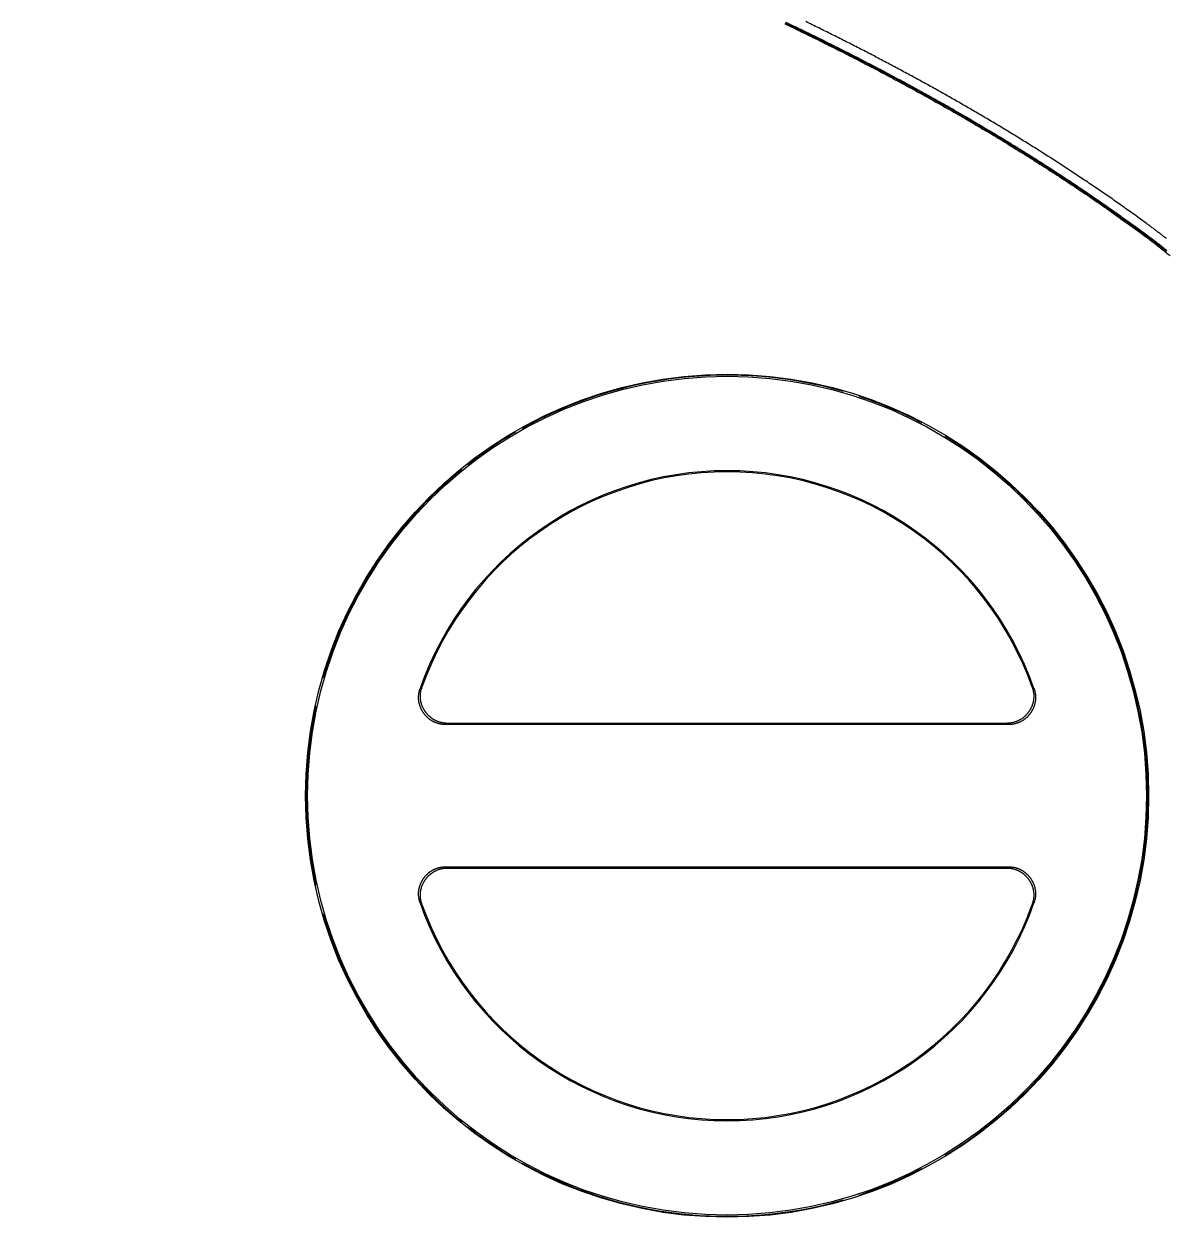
# Model space of a CAD drawing. Header units: inches. Extents: x 2 to 87, y 0 to 129.
# Drawn here: x 46.197 to 47.459, y 24.234 to 25.553 of the extents above; entities that cross this region are included whole.
import ezdxf

# ---------------------------------------------------------------- set-up
doc = ezdxf.new("R2010")
doc.units = ezdxf.units.IN
doc.header["$MEASUREMENT"] = 0
doc.layers.add('1', color=4, linetype='Continuous')

# ---------------------------------------------------------------- blocks, each defined once
blk = doc.blocks.new('CONTRL PANEL-HSPOT-15')
at = {"layer": '1', "linetype": 'Continuous'}
for p, q in [((2.5785, 0.6266), (2.5779, 0.6258)), ((2.5792, 0.6276), (2.5785, 0.6266)), ((2.4325, 0.0817), (1.8107, 0.0817)), ((2.4306, 0.083), (1.8127, 0.083)), ((1.8107, -0.0756), (2.4325, -0.0756)), ((1.8127, -0.077), (2.4306, -0.077))]:
    blk.add_line(p, q, dxfattribs=at)
for points in [[(2.5851, 0.6356), (2.5787, 0.6403, 0.00103), (2.5722, 0.645, 0.001035), (2.5657, 0.6496, 0.00103), (2.5592, 0.6542, 0.001014), (2.5527, 0.6588, 0.001003), (2.5462, 0.6634, 0.000993), (2.5396, 0.6679, 0.000983), (2.5331, 0.6724, 0.000971), (2.5265, 0.6769, 0.000962), (2.5199, 0.6814, 0.000951), (2.5133, 0.6858, 0.00094), (2.5066, 0.6902, 0.000928), (2.5, 0.6946, 0.000918), (2.4933, 0.699, 0.000907), (2.4866, 0.7033, 0.000899), (2.4799, 0.7076, 0.000892), (2.4732, 0.7119, 0.000885), (2.4665, 0.7162, 0.000876), (2.4597, 0.7204, 0.000869), (2.453, 0.7246, 0.000861), (2.4462, 0.7288, 0.000854), (2.4394, 0.733, 0.000846), (2.4326, 0.7371, 0.000839), (2.4258, 0.7413, 0.000831), (2.419, 0.7454, 0.000823), (2.4121, 0.7494, 0.000815), (2.4053, 0.7535, 0.000808), (2.3984, 0.7575, 0.0008), (2.3915, 0.7615, 0.000793), (2.3846, 0.7655, 0.000785), (2.3777, 0.7695, 0.000778), (2.3708, 0.7735, 0.00077), (2.3639, 0.7774, 0.000763), (2.3569, 0.7813, 0.000755), (2.35, 0.7852, 0.000748), (2.343, 0.789, 0.000739), (2.336, 0.7929, 0.00073), (2.329, 0.7967, 0.000716), (2.322, 0.8005, 0.000709), (2.315, 0.8043, 0.000706), (2.308, 0.808, 0.000703), (2.301, 0.8118, 0.000699), (2.2939, 0.8155, 0.000695), (2.2869, 0.8192, 0.000691), (2.2798, 0.8229, 0.000687), (2.2727, 0.8266, 0.000683), (2.2657, 0.8302, 0.000679), (2.2586, 0.8338, 0.000675), (2.2515, 0.8374, 0.000671), (2.2443, 0.841, 0.000667), (2.2372, 0.8446, 0.000663), (2.2301, 0.8481, 0.000659), (2.2229, 0.8517, 0.000655), (2.2158, 0.8552, 0.000651), (2.2086, 0.8587, 0.000647)], [(2.1865, 0.8582), (2.1948, 0.8542, -0.000719), (2.2031, 0.8502, -0.000721), (2.2113, 0.8462, -0.000727), (2.2195, 0.8422, -0.000735), (2.2277, 0.8381, -0.000741), (2.2359, 0.834, -0.000746), (2.244, 0.8299, -0.000749), (2.2522, 0.8258, -0.000752), (2.2603, 0.8217, -0.000757), (2.2684, 0.8175, -0.000766), (2.2765, 0.8133, -0.000774), (2.2846, 0.8091, -0.000785), (2.2927, 0.8049, -0.000794), (2.3007, 0.8006, -0.000805), (2.3088, 0.7963, -0.000814), (2.3168, 0.792, -0.000824), (2.3248, 0.7877, -0.000834), (2.3328, 0.7833, -0.000844), (2.3408, 0.7789, -0.000854), (2.3488, 0.7744, -0.000864), (2.3567, 0.77, -0.000873), (2.3647, 0.7655, -0.000884), (2.3726, 0.761, -0.000894), (2.3805, 0.7564, -0.000904), (2.3884, 0.7519, -0.000914), (2.3962, 0.7473, -0.000925), (2.4041, 0.7426, -0.000934), (2.4119, 0.738, -0.000945), (2.4198, 0.7333, -0.000955), (2.4276, 0.7286, -0.000966), (2.4353, 0.7238, -0.000975), (2.4431, 0.719, -0.000985), (2.4508, 0.7142, -0.000996), (2.4586, 0.7094, -0.001009), (2.4663, 0.7045, -0.001016), (2.474, 0.6996, -0.00102), (2.4816, 0.6947, -0.001039), (2.4893, 0.6897, -0.001073), (2.4969, 0.6847, -0.001051), (2.5045, 0.6797, -0.000988), (2.512, 0.6747, -0.001105), (2.5196, 0.6695, -0.001339), (2.5274, 0.6642, -0.001017), (2.5346, 0.6592, -0.000332), (2.5412, 0.6547, -0.001468), (2.5496, 0.6488, -0.002573), (2.5624, 0.6396, -0.001261), (2.5792, 0.6276, -0.000666)], [(2.1855, 0.8562), (2.1958, 0.8513, -0.000886), (2.206, 0.8463, -0.000879), (2.2163, 0.8413, -0.000886), (2.2265, 0.8362, -0.000907), (2.2367, 0.8312, -0.000923), (2.2469, 0.826, -0.000937), (2.257, 0.8209, -0.00095), (2.2672, 0.8157, -0.000966), (2.2773, 0.8104, -0.00098), (2.2874, 0.8052, -0.000996), (2.2975, 0.7998, -0.00101), (2.3075, 0.7945, -0.001026), (2.3176, 0.7891, -0.00104), (2.3276, 0.7836, -0.001056), (2.3376, 0.7781, -0.001071), (2.3475, 0.7726, -0.001087), (2.3575, 0.767, -0.001101), (2.3674, 0.7614, -0.001117), (2.3773, 0.7558, -0.001132), (2.3871, 0.7501, -0.001148), (2.397, 0.7443, -0.001162), (2.4068, 0.7385, -0.001178), (2.4165, 0.7327, -0.001193), (2.4263, 0.7268, -0.001212), (2.436, 0.7208, -0.001223), (2.4457, 0.7149, -0.001232), (2.4554, 0.7088, -0.001258), (2.465, 0.7027, -0.001302), (2.4746, 0.6966, -0.001277), (2.4841, 0.6904, -0.001203), (2.4936, 0.6842, -0.001349), (2.5032, 0.6779, -0.001641), (2.5129, 0.6714, -0.001247), (2.5221, 0.6652, -0.000402), (2.5303, 0.6596, -0.001808), (2.5408, 0.6523, -0.00318), (2.5569, 0.6408, -0.001559), (2.5779, 0.6258, -0.000822)], [(2.5785, 0.6266), (2.5692, 0.6333, 0.001433), (2.56, 0.6399, 0.00144), (2.5507, 0.6465, 0.001433), (2.5414, 0.6531, 0.001411), (2.532, 0.6596, 0.001394), (2.5226, 0.666, 0.001379), (2.5132, 0.6724, 0.001365), (2.5037, 0.6787, 0.001348), (2.4942, 0.685, 0.001334), (2.4847, 0.6913, 0.001317), (2.4751, 0.6974, 0.001303), (2.4655, 0.7036, 0.001286), (2.4559, 0.7097, 0.001272), (2.4462, 0.7157, 0.001255), (2.4365, 0.7217, 0.001241), (2.4268, 0.7276, 0.001224), (2.4171, 0.7335, 0.00121), (2.4073, 0.7394, 0.001193), (2.3975, 0.7452, 0.001179), (2.3876, 0.7509, 0.001163), (2.3778, 0.7566, 0.001148), (2.3679, 0.7623, 0.001131), (2.358, 0.7679, 0.001117), (2.348, 0.7735, 0.001103), (2.338, 0.779, 0.001086), (2.3281, 0.7845, 0.001064), (2.318, 0.79, 0.001058), (2.308, 0.7954, 0.001062), (2.2979, 0.8007, 0.00102), (2.2879, 0.806, 0.000942), (2.2778, 0.8113, 0.001019), (2.2676, 0.8166, 0.001183), (2.2572, 0.8219, 0.000897), (2.2473, 0.8269, 0.000333), (2.2384, 0.8314, 0.001217), (2.2269, 0.8371, 0.00203), (2.2092, 0.8458, 0.000989), (2.186, 0.8571, 0.000528)], [(2.6072, 0.6188, 0.000624), (2.6056, 0.62, 0.00063), (2.6041, 0.6213, 0.000643), (2.6025, 0.6225, 0.000624), (2.6009, 0.6237, 0.000583), (2.5994, 0.6249, 0.000644), (2.5978, 0.6261, 0.000767), (2.5962, 0.6274, 0.000582), (2.5946, 0.6285, 0.0002), (2.5933, 0.6296, 0.000822), (2.5915, 0.6309, 0.001414), (2.5887, 0.6329, 0.000692), (2.5851, 0.6356, 0.000367)], [(2.5779, 0.6258), (2.5827, 0.6222, -0.001943), (2.5876, 0.6185, -0.001943), (2.5924, 0.6149, -0.001943), (2.5971, 0.6112, -0.001941), (2.6019, 0.6074, -0.001941), (2.6066, 0.6037, -0.00194), (2.6113, 0.5998, -0.001939)], [(2.6072, 0.6044, 0.000616), (2.6031, 0.6078, 0.002534), (2.5977, 0.612, 0.004364), (2.5894, 0.6183, 0.002134), (2.5785, 0.6266, 0.001131)], [(2.5792, 0.6276), (2.5798, 0.6271, -0.000262), (2.5805, 0.6266, -0.000262), (2.5812, 0.6261, -0.000262), (2.5818, 0.6256, -0.000262), (2.5825, 0.6251, -0.000262), (2.5831, 0.6246, -0.000262), (2.5838, 0.6242, -0.000262), (2.5844, 0.6237, -0.000262), (2.5851, 0.6232, -0.000262), (2.5857, 0.6227, -0.000262), (2.5864, 0.6222, -0.000262), (2.587, 0.6217, -0.000262), (2.5877, 0.6212, -0.000262), (2.5883, 0.6207, -0.000262), (2.589, 0.6202, -0.000262), (2.5897, 0.6197, -0.000262), (2.5903, 0.6193, -0.000262), (2.5909, 0.6188, -0.000262), (2.5916, 0.6183, -0.000262), (2.5922, 0.6178, -0.000262), (2.5929, 0.6173, -0.000262), (2.5935, 0.6168, -0.000262), (2.5942, 0.6163, -0.000262), (2.5948, 0.6158, -0.000262), (2.5955, 0.6153, -0.000262), (2.5961, 0.6148, -0.000262), (2.5968, 0.6143, -0.000262), (2.5974, 0.6138, -0.000262), (2.5981, 0.6133, -0.000262), (2.5987, 0.6128, -0.000262), (2.5993, 0.6123, -0.000262), (2.6, 0.6118, -0.000262), (2.6006, 0.6113, -0.000262), (2.6013, 0.6108, -0.000262), (2.6019, 0.6102, -0.000262), (2.6025, 0.6097, -0.000262), (2.6032, 0.6092, -0.000262), (2.6038, 0.6087, -0.000262), (2.6045, 0.6082, -0.000262), (2.6051, 0.6077, -0.000262), (2.6057, 0.6072, -0.000262), (2.6064, 0.6067, -0.000262), (2.607, 0.6062, -0.000262), (2.6077, 0.6057, -0.000262)], [(1.8107, 0.0817), (1.8097, 0.0817, -0.007627), (1.8087, 0.0817, -0.007791), (1.8077, 0.0818, -0.007887), (1.8067, 0.0819, -0.007909), (1.8058, 0.082, -0.007956), (1.8048, 0.0822, -0.007999), (1.8039, 0.0824, -0.008043), (1.803, 0.0826, -0.008069), (1.802, 0.0829, -0.008099), (1.8011, 0.0832, -0.008116), (1.8002, 0.0835, -0.008135), (1.7994, 0.0838, -0.008141), (1.7985, 0.0842, -0.008148), (1.7976, 0.0846, -0.008143), (1.7968, 0.085, -0.008138), (1.796, 0.0854, -0.008124), (1.7952, 0.0859, -0.008107), (1.7944, 0.0864, -0.008083), (1.7936, 0.087, -0.008056), (1.7929, 0.0875, -0.008025), (1.7921, 0.0881, -0.007986), (1.7914, 0.0887, -0.007942), (1.7907, 0.0893, -0.007856), (1.79, 0.09, -0.007736), (1.7893, 0.0906, -0.007639), (1.7887, 0.0913, -0.007555), (1.788, 0.0921, -0.007492), (1.7874, 0.0928, -0.007441), (1.7868, 0.0935, -0.007409), (1.7863, 0.0943, -0.007392), (1.7857, 0.0951, -0.007392), (1.7852, 0.0959, -0.007409), (1.7847, 0.0967, -0.007441), (1.7843, 0.0976, -0.007492), (1.7838, 0.0984, -0.007555), (1.7834, 0.0993, -0.00764), (1.783, 0.1001, -0.007736), (1.7826, 0.101, -0.007855), (1.7823, 0.1019, -0.007942), (1.782, 0.1028, -0.007988), (1.7817, 0.1037, -0.008025), (1.7815, 0.1046, -0.008052), (1.7813, 0.1055, -0.008085), (1.7811, 0.1064, -0.008123), (1.7809, 0.1073, -0.00812), (1.7808, 0.1083, -0.008083), (1.7807, 0.1092, -0.00816), (1.7807, 0.1101, -0.008333), (1.7806, 0.1111, -0.008085), (1.7806, 0.112, -0.007531), (1.7807, 0.113, -0.008314), (1.7807, 0.1139, -0.009918), (1.7808, 0.1149, -0.007453), (1.781, 0.1158, -0.002454), (1.7811, 0.1167, -0.01054), (1.7813, 0.1177, -0.017981), (1.7817, 0.1194, -0.008595), (1.7824, 0.1215, -0.00448)], [(1.7844, 0.1231), (1.7843, 0.1231, 0.000015), (1.7843, 0.123, 0.000014), (1.7842, 0.123, 0.000015), (1.7842, 0.1229, 0.000015), (1.7841, 0.1229, 0.000015), (1.7841, 0.1229, 0.000015), (1.784, 0.1228, 0.000015), (1.784, 0.1228, 0.000015), (1.7839, 0.1228, 0.000015), (1.7839, 0.1227, 0.000015), (1.7838, 0.1227, 0.000015), (1.7838, 0.1226, 0.000016), (1.7837, 0.1226, 0.000016), (1.7837, 0.1226, 0.000016), (1.7836, 0.1225, 0.000016), (1.7836, 0.1225, 0.000016), (1.7835, 0.1224, 0.000016), (1.7835, 0.1224, 0.000016), (1.7834, 0.1224, 0.000016), (1.7834, 0.1223, 0.000016), (1.7833, 0.1223, 0.000017), (1.7833, 0.1222, 0.000017), (1.7832, 0.1222, 0.000017), (1.7832, 0.1222, 0.000017), (1.7831, 0.1221, 0.000017), (1.7831, 0.1221, 0.000017), (1.783, 0.122, 0.000017), (1.783, 0.122, 0.000018), (1.7829, 0.122, 0.000017), (1.7829, 0.1219, 0.000016), (1.7828, 0.1219, 0.000018), (1.7828, 0.1219, 0.000022), (1.7827, 0.1218, 0.000017), (1.7827, 0.1218, 0.000005), (1.7826, 0.1217, 0.000024), (1.7826, 0.1217, 0.000041), (1.7825, 0.1216, 0.00002), (1.7824, 0.1215, 0.000011)], [(1.8127, 0.083), (1.8116, 0.0831, -0.007646), (1.8107, 0.0831, -0.007811), (1.8097, 0.0832, -0.007909), (1.8087, 0.0833, -0.00793), (1.8077, 0.0834, -0.007978), (1.8068, 0.0836, -0.008021), (1.8058, 0.0838, -0.008066), (1.8049, 0.084, -0.008092), (1.804, 0.0843, -0.008123), (1.8031, 0.0846, -0.00814), (1.8022, 0.0849, -0.008159), (1.8013, 0.0852, -0.008166), (1.8004, 0.0856, -0.008173), (1.7996, 0.086, -0.008169), (1.7987, 0.0864, -0.008163), (1.7979, 0.0869, -0.008149), (1.7971, 0.0873, -0.008133), (1.7963, 0.0878, -0.008109), (1.7955, 0.0884, -0.008082), (1.7948, 0.0889, -0.008051), (1.794, 0.0895, -0.008012), (1.7933, 0.0901, -0.007968), (1.7926, 0.0908, -0.00788), (1.7919, 0.0914, -0.007759), (1.7912, 0.0921, -0.007662), (1.7906, 0.0928, -0.007577), (1.79, 0.0935, -0.007513), (1.7894, 0.0943, -0.007462), (1.7888, 0.095, -0.00743), (1.7882, 0.0958, -0.007413), (1.7877, 0.0966, -0.007413), (1.7871, 0.0974, -0.00743), (1.7866, 0.0982, -0.007462), (1.7862, 0.0991, -0.007513), (1.7857, 0.0999, -0.007578), (1.7853, 0.1008, -0.007662), (1.7849, 0.1016, -0.007759), (1.7846, 0.1025, -0.00788), (1.7842, 0.1034, -0.007968), (1.7839, 0.1043, -0.008013), (1.7837, 0.1052, -0.008051), (1.7834, 0.1061, -0.008077), (1.7832, 0.107, -0.00811), (1.7831, 0.1079, -0.008149), (1.7829, 0.1089, -0.008145), (1.7828, 0.1098, -0.008108), (1.7827, 0.1107, -0.008185), (1.7826, 0.1117, -0.008359), (1.7826, 0.1126, -0.00811), (1.7826, 0.1136, -0.007554), (1.7826, 0.1145, -0.008339), (1.7827, 0.1155, -0.009949), (1.7828, 0.1165, -0.007475), (1.7829, 0.1174, -0.002461), (1.7831, 0.1182, -0.010573), (1.7833, 0.1193, -0.018036), (1.7838, 0.1209, -0.00862), (1.7844, 0.1231, -0.004493)], [(2.4588, 0.1231), (2.4592, 0.1222, -0.00765), (2.4594, 0.1212, -0.007815), (2.4597, 0.1202, -0.007913), (2.4599, 0.1193, -0.007934), (2.4601, 0.1183, -0.007981), (2.4603, 0.1174, -0.008025), (2.4604, 0.1164, -0.008069), (2.4605, 0.1155, -0.008095), (2.4606, 0.1145, -0.008126), (2.4606, 0.1136, -0.008143), (2.4606, 0.1126, -0.008162), (2.4606, 0.1117, -0.008168), (2.4605, 0.1107, -0.008174), (2.4604, 0.1098, -0.00817), (2.4603, 0.1089, -0.008165), (2.4602, 0.1079, -0.008151), (2.46, 0.107, -0.008134), (2.4598, 0.1061, -0.00811), (2.4595, 0.1052, -0.008082), (2.4593, 0.1043, -0.008051), (2.459, 0.1034, -0.008012), (2.4587, 0.1025, -0.007968), (2.4583, 0.1016, -0.00788), (2.4579, 0.1008, -0.007759), (2.4575, 0.0999, -0.007662), (2.4571, 0.0991, -0.007578), (2.4566, 0.0982, -0.007513), (2.4561, 0.0974, -0.007462), (2.4556, 0.0966, -0.00743), (2.455, 0.0958, -0.007413), (2.4545, 0.095, -0.007413), (2.4539, 0.0943, -0.00743), (2.4533, 0.0935, -0.007462), (2.4526, 0.0928, -0.007513), (2.452, 0.0921, -0.007578), (2.4513, 0.0914, -0.007662), (2.4506, 0.0908, -0.007759), (2.4499, 0.0901, -0.00788), (2.4492, 0.0895, -0.007968), (2.4484, 0.0889, -0.008013), (2.4477, 0.0884, -0.008051), (2.4469, 0.0878, -0.008077), (2.4461, 0.0873, -0.00811), (2.4453, 0.0869, -0.008148), (2.4445, 0.0864, -0.008145), (2.4436, 0.086, -0.008108), (2.4428, 0.0856, -0.008185), (2.4419, 0.0852, -0.008358), (2.441, 0.0849, -0.008109), (2.4402, 0.0846, -0.007554), (2.4393, 0.0843, -0.008338), (2.4383, 0.084, -0.009948), (2.4374, 0.0838, -0.007474), (2.4365, 0.0836, -0.002461), (2.4356, 0.0834, -0.010571), (2.4345, 0.0833, -0.018033), (2.4328, 0.0832, -0.008619), (2.4306, 0.083, -0.004492)], [(2.4609, 0.1215), (2.4612, 0.1206, -0.007625), (2.4615, 0.1196, -0.007789), (2.4617, 0.1187, -0.007885), (2.4619, 0.1177, -0.007907), (2.4621, 0.1168, -0.007954), (2.4623, 0.1158, -0.007997), (2.4624, 0.1149, -0.008041), (2.4625, 0.1139, -0.008067), (2.4626, 0.113, -0.008098), (2.4626, 0.112, -0.008115), (2.4626, 0.1111, -0.008134), (2.4626, 0.1101, -0.00814), (2.4625, 0.1092, -0.008147), (2.4624, 0.1083, -0.008142), (2.4623, 0.1073, -0.008137), (2.4621, 0.1064, -0.008123), (2.4619, 0.1055, -0.008106), (2.4617, 0.1046, -0.008083), (2.4615, 0.1037, -0.008056), (2.4612, 0.1028, -0.008025), (2.4609, 0.1019, -0.007986), (2.4606, 0.101, -0.007942), (2.4602, 0.1001, -0.007856), (2.4598, 0.0993, -0.007736), (2.4594, 0.0984, -0.007639), (2.459, 0.0976, -0.007555), (2.4585, 0.0967, -0.007492), (2.458, 0.0959, -0.007441), (2.4575, 0.0951, -0.007409), (2.457, 0.0943, -0.007392), (2.4564, 0.0935, -0.007392), (2.4558, 0.0928, -0.007409), (2.4552, 0.0921, -0.007441), (2.4546, 0.0913, -0.007492), (2.4539, 0.0906, -0.007555), (2.4532, 0.09, -0.00764), (2.4525, 0.0893, -0.007736), (2.4518, 0.0887, -0.007855), (2.4511, 0.0881, -0.007942), (2.4504, 0.0875, -0.007987), (2.4496, 0.087, -0.008025), (2.4488, 0.0864, -0.008052), (2.448, 0.0859, -0.008084), (2.4472, 0.0854, -0.008123), (2.4464, 0.085, -0.008119), (2.4456, 0.0846, -0.008083), (2.4447, 0.0842, -0.008159), (2.4439, 0.0838, -0.008333), (2.443, 0.0835, -0.008084), (2.4421, 0.0832, -0.007531), (2.4412, 0.0829, -0.008314), (2.4403, 0.0826, -0.009919), (2.4393, 0.0824, -0.007453), (2.4384, 0.0822, -0.002454), (2.4376, 0.082, -0.010541), (2.4365, 0.0819, -0.017983), (2.4348, 0.0818, -0.008596), (2.4325, 0.0817, -0.004481)], [(2.4609, 0.1215), (2.4608, 0.1216, 0.000013), (2.4608, 0.1216, 0.000013), (2.4607, 0.1217, 0.000013), (2.4607, 0.1217, 0.000013), (2.4606, 0.1217, 0.000014), (2.4606, 0.1218, 0.000014), (2.4605, 0.1218, 0.000014), (2.4605, 0.1219, 0.000014), (2.4604, 0.1219, 0.000015), (2.4604, 0.1219, 0.000015), (2.4603, 0.122, 0.000015), (2.4603, 0.122, 0.000015), (2.4602, 0.122, 0.000016), (2.4602, 0.1221, 0.000016), (2.4601, 0.1221, 0.000016), (2.4601, 0.1222, 0.000017), (2.46, 0.1222, 0.000017), (2.46, 0.1222, 0.000017), (2.4599, 0.1223, 0.000017), (2.4599, 0.1223, 0.000018), (2.4598, 0.1224, 0.000018), (2.4597, 0.1224, 0.000018), (2.4597, 0.1224, 0.000018), (2.4596, 0.1225, 0.000019), (2.4596, 0.1225, 0.000019), (2.4595, 0.1226, 0.000019), (2.4595, 0.1226, 0.00002), (2.4594, 0.1226, 0.00002), (2.4594, 0.1227, 0.00002), (2.4593, 0.1227, 0.000019), (2.4593, 0.1228, 0.000021), (2.4592, 0.1228, 0.000026), (2.4592, 0.1228, 0.00002), (2.4591, 0.1229, 0.000006), (2.4591, 0.1229, 0.000028), (2.459, 0.1229, 0.00005), (2.4589, 0.123, 0.000025), (2.4588, 0.1231, 0.000013)], [(1.8127, 0.083), (1.8126, 0.083, 0.000034), (1.8126, 0.083, 0.000034), (1.8125, 0.0829, 0.000034), (1.8125, 0.0829, 0.000033), (1.8124, 0.0829, 0.000033), (1.8124, 0.0828, 0.000032), (1.8123, 0.0828, 0.000032), (1.8123, 0.0828, 0.000031), (1.8122, 0.0827, 0.000031), (1.8122, 0.0827, 0.00003), (1.8121, 0.0827, 0.00003), (1.8121, 0.0826, 0.000029), (1.812, 0.0826, 0.000029), (1.812, 0.0826, 0.000028), (1.8119, 0.0825, 0.000028), (1.8119, 0.0825, 0.000027), (1.8118, 0.0825, 0.000027), (1.8118, 0.0824, 0.000026), (1.8117, 0.0824, 0.000026), (1.8117, 0.0824, 0.000025), (1.8116, 0.0823, 0.000025), (1.8116, 0.0823, 0.000024), (1.8115, 0.0822, 0.000024), (1.8115, 0.0822, 0.000023), (1.8114, 0.0822, 0.000023), (1.8114, 0.0821, 0.000022), (1.8113, 0.0821, 0.000022), (1.8113, 0.0821, 0.000022), (1.8112, 0.082, 0.000021), (1.8112, 0.082, 0.000019), (1.8111, 0.082, 0.00002), (1.8111, 0.0819, 0.000023), (1.811, 0.0819, 0.000017), (1.811, 0.0819, 0.000007), (1.8109, 0.0818, 0.000023), (1.8109, 0.0818, 0.000037), (1.8108, 0.0817, 0.000018), (1.8107, 0.0817, 0.00001)], [(2.4325, 0.0817), (2.4325, 0.0817, 0.00001), (2.4325, 0.0817, 0.000009), (2.4324, 0.0818, 0.00001), (2.4324, 0.0818, 0.00001), (2.4323, 0.0818, 0.000011), (2.4323, 0.0819, 0.000011), (2.4322, 0.0819, 0.000012), (2.4322, 0.0819, 0.000012), (2.4321, 0.082, 0.000013), (2.4321, 0.082, 0.000013), (2.432, 0.082, 0.000014), (2.432, 0.0821, 0.000014), (2.4319, 0.0821, 0.000015), (2.4319, 0.0821, 0.000015), (2.4318, 0.0822, 0.000016), (2.4318, 0.0822, 0.000016), (2.4317, 0.0822, 0.000017), (2.4317, 0.0823, 0.000017), (2.4316, 0.0823, 0.000018), (2.4316, 0.0824, 0.000018), (2.4315, 0.0824, 0.000019), (2.4315, 0.0824, 0.000019), (2.4314, 0.0825, 0.00002), (2.4314, 0.0825, 0.000021), (2.4313, 0.0825, 0.000021), (2.4313, 0.0826, 0.000021), (2.4312, 0.0826, 0.000022), (2.4312, 0.0826, 0.000023), (2.4311, 0.0827, 0.000023), (2.4311, 0.0827, 0.000022), (2.431, 0.0827, 0.000025), (2.431, 0.0828, 0.00003), (2.4309, 0.0828, 0.000023), (2.4309, 0.0828, 0.000007), (2.4308, 0.0829, 0.000034), (2.4308, 0.0829, 0.000061), (2.4307, 0.083, 0.00003), (2.4306, 0.083, 0.000016)], [(1.7824, -0.1154), (1.782, -0.1145, -0.007628), (1.7818, -0.1135, -0.007792), (1.7815, -0.1126, -0.007888), (1.7813, -0.1116, -0.00791), (1.7811, -0.1107, -0.007956), (1.781, -0.1097, -0.008), (1.7808, -0.1088, -0.008044), (1.7807, -0.1078, -0.00807), (1.7807, -0.1069, -0.0081), (1.7806, -0.1059, -0.008117), (1.7806, -0.105, -0.008135), (1.7807, -0.104, -0.008141), (1.7807, -0.1031, -0.008148), (1.7808, -0.1022, -0.008143), (1.7809, -0.1012, -0.008138), (1.7811, -0.1003, -0.008124), (1.7813, -0.0994, -0.008107), (1.7815, -0.0985, -0.008083), (1.7817, -0.0976, -0.008056), (1.782, -0.0967, -0.008025), (1.7823, -0.0958, -0.007986), (1.7826, -0.0949, -0.007942), (1.783, -0.094, -0.007856), (1.7834, -0.0932, -0.007736), (1.7838, -0.0923, -0.007639), (1.7843, -0.0915, -0.007555), (1.7847, -0.0906, -0.007492), (1.7852, -0.0898, -0.007441), (1.7857, -0.089, -0.007409), (1.7863, -0.0882, -0.007392), (1.7868, -0.0875, -0.007392), (1.7874, -0.0867, -0.007409), (1.788, -0.086, -0.007441), (1.7887, -0.0852, -0.007492), (1.7893, -0.0845, -0.007555), (1.79, -0.0839, -0.00764), (1.7907, -0.0832, -0.007736), (1.7914, -0.0826, -0.007855), (1.7921, -0.082, -0.007942), (1.7929, -0.0814, -0.007987), (1.7936, -0.0809, -0.008025), (1.7944, -0.0803, -0.008051), (1.7952, -0.0798, -0.008084), (1.796, -0.0793, -0.008122), (1.7968, -0.0789, -0.008119), (1.7976, -0.0785, -0.008082), (1.7985, -0.0781, -0.008158), (1.7994, -0.0777, -0.008332), (1.8002, -0.0774, -0.008083), (1.8011, -0.0771, -0.00753), (1.802, -0.0768, -0.008312), (1.803, -0.0765, -0.009916), (1.8039, -0.0763, -0.007451), (1.8048, -0.0761, -0.002454), (1.8056, -0.0759, -0.010538), (1.8067, -0.0758, -0.017976), (1.8084, -0.0757, -0.008593), (1.8107, -0.0756, -0.004479)], [(1.7844, -0.117), (1.7841, -0.1161, -0.007647), (1.7838, -0.1151, -0.007812), (1.7835, -0.1141, -0.007909), (1.7833, -0.1132, -0.007931), (1.7831, -0.1122, -0.007978), (1.7829, -0.1113, -0.008022), (1.7828, -0.1103, -0.008067), (1.7827, -0.1094, -0.008093), (1.7827, -0.1084, -0.008124), (1.7826, -0.1075, -0.008141), (1.7826, -0.1065, -0.00816), (1.7826, -0.1056, -0.008166), (1.7827, -0.1046, -0.008173), (1.7828, -0.1037, -0.008169), (1.7829, -0.1028, -0.008164), (1.7831, -0.1018, -0.00815), (1.7832, -0.1009, -0.008133), (1.7834, -0.1, -0.008109), (1.7837, -0.0991, -0.008082), (1.7839, -0.0982, -0.008051), (1.7842, -0.0973, -0.008012), (1.7846, -0.0964, -0.007968), (1.7849, -0.0955, -0.00788), (1.7853, -0.0947, -0.007759), (1.7857, -0.0938, -0.007662), (1.7862, -0.093, -0.007578), (1.7866, -0.0921, -0.007513), (1.7871, -0.0913, -0.007462), (1.7877, -0.0905, -0.00743), (1.7882, -0.0897, -0.007413), (1.7888, -0.0889, -0.007413), (1.7894, -0.0882, -0.00743), (1.79, -0.0874, -0.007462), (1.7906, -0.0867, -0.007513), (1.7912, -0.086, -0.007578), (1.7919, -0.0853, -0.007662), (1.7926, -0.0847, -0.007759), (1.7933, -0.084, -0.00788), (1.794, -0.0834, -0.007968), (1.7948, -0.0828, -0.008013), (1.7955, -0.0823, -0.008051), (1.7963, -0.0818, -0.008078), (1.7971, -0.0812, -0.00811), (1.7979, -0.0808, -0.008149), (1.7987, -0.0803, -0.008146), (1.7996, -0.0799, -0.008109), (1.8004, -0.0795, -0.008186), (1.8013, -0.0791, -0.00836), (1.8022, -0.0788, -0.00811), (1.8031, -0.0785, -0.007555), (1.804, -0.0782, -0.00834), (1.8049, -0.0779, -0.00995), (1.8059, -0.0777, -0.007476), (1.8068, -0.0775, -0.002461), (1.8076, -0.0773, -0.010573), (1.8087, -0.0772, -0.018036), (1.8104, -0.0771, -0.008621), (1.8127, -0.077, -0.004493)], [(1.8107, -0.0756), (1.8107, -0.0756, 0.000027), (1.8108, -0.0756, 0.000027), (1.8108, -0.0757, 0.000027), (1.8109, -0.0757, 0.000027), (1.8109, -0.0757, 0.000027), (1.811, -0.0758, 0.000027), (1.811, -0.0758, 0.000027), (1.8111, -0.0758, 0.000027), (1.8111, -0.0759, 0.000027), (1.8112, -0.0759, 0.000027), (1.8112, -0.0759, 0.000027), (1.8113, -0.076, 0.000027), (1.8113, -0.076, 0.000027), (1.8114, -0.076, 0.000027), (1.8114, -0.0761, 0.000027), (1.8115, -0.0761, 0.000027), (1.8115, -0.0761, 0.000027), (1.8116, -0.0762, 0.000027), (1.8116, -0.0762, 0.000027), (1.8117, -0.0763, 0.000027), (1.8117, -0.0763, 0.000027), (1.8118, -0.0763, 0.000027), (1.8118, -0.0764, 0.000027), (1.8119, -0.0764, 0.000027), (1.8119, -0.0764, 0.000026), (1.812, -0.0765, 0.000026), (1.812, -0.0765, 0.000026), (1.8121, -0.0765, 0.000027), (1.8121, -0.0766, 0.000026), (1.8122, -0.0766, 0.000024), (1.8122, -0.0766, 0.000027), (1.8123, -0.0767, 0.000032), (1.8123, -0.0767, 0.000024), (1.8124, -0.0767, 0.000008), (1.8124, -0.0768, 0.000034), (1.8125, -0.0768, 0.000058), (1.8125, -0.0769, 0.000029), (1.8127, -0.077, 0.000015)], [(2.4306, -0.077), (2.4306, -0.0769, 0.00002), (2.4307, -0.0769, 0.00002), (2.4307, -0.0768, 0.00002), (2.4308, -0.0768, 0.00002), (2.4308, -0.0768, 0.00002), (2.4309, -0.0767, 0.00002), (2.4309, -0.0767, 0.00002), (2.431, -0.0767, 0.00002), (2.431, -0.0766, 0.00002), (2.4311, -0.0766, 0.00002), (2.4311, -0.0766, 0.00002), (2.4312, -0.0765, 0.00002), (2.4312, -0.0765, 0.00002), (2.4313, -0.0765, 0.00002), (2.4313, -0.0764, 0.00002), (2.4314, -0.0764, 0.00002), (2.4314, -0.0764, 0.00002), (2.4315, -0.0763, 0.00002), (2.4315, -0.0763, 0.00002), (2.4316, -0.0763, 0.00002), (2.4316, -0.0762, 0.00002), (2.4317, -0.0762, 0.00002), (2.4317, -0.0761, 0.00002), (2.4318, -0.0761, 0.00002), (2.4318, -0.0761, 0.00002), (2.4319, -0.076, 0.00002), (2.4319, -0.076, 0.000021), (2.432, -0.076, 0.000021), (2.432, -0.0759, 0.00002), (2.4321, -0.0759, 0.000019), (2.4321, -0.0759, 0.000021), (2.4322, -0.0758, 0.000025), (2.4322, -0.0758, 0.000019), (2.4323, -0.0758, 0.000007), (2.4323, -0.0757, 0.000027), (2.4324, -0.0757, 0.000047), (2.4324, -0.0756, 0.000023), (2.4325, -0.0756, 0.000012)], [(2.4306, -0.077), (2.4316, -0.077, -0.007649), (2.4326, -0.077, -0.007814), (2.4336, -0.0771, -0.007911), (2.4345, -0.0772, -0.007933), (2.4355, -0.0773, -0.00798), (2.4365, -0.0775, -0.008023), (2.4374, -0.0777, -0.008068), (2.4383, -0.0779, -0.008094), (2.4392, -0.0782, -0.008125), (2.4402, -0.0785, -0.008142), (2.441, -0.0788, -0.008161), (2.4419, -0.0791, -0.008167), (2.4428, -0.0795, -0.008173), (2.4436, -0.0799, -0.008169), (2.4445, -0.0803, -0.008164), (2.4453, -0.0808, -0.00815), (2.4461, -0.0812, -0.008133), (2.4469, -0.0818, -0.008109), (2.4477, -0.0823, -0.008082), (2.4484, -0.0828, -0.008051), (2.4492, -0.0834, -0.008012), (2.4499, -0.084, -0.007968), (2.4506, -0.0847, -0.00788), (2.4513, -0.0853, -0.007759), (2.452, -0.086, -0.007662), (2.4526, -0.0867, -0.007577), (2.4533, -0.0874, -0.007513), (2.4539, -0.0882, -0.007462), (2.4545, -0.0889, -0.00743), (2.455, -0.0897, -0.007413), (2.4556, -0.0905, -0.007413), (2.4561, -0.0913, -0.00743), (2.4566, -0.0921, -0.007462), (2.4571, -0.093, -0.007513), (2.4575, -0.0938, -0.007578), (2.4579, -0.0947, -0.007662), (2.4583, -0.0955, -0.007759), (2.4587, -0.0964, -0.00788), (2.459, -0.0973, -0.007968), (2.4593, -0.0982, -0.008013), (2.4595, -0.0991, -0.008051), (2.4598, -0.1, -0.008078), (2.46, -0.1009, -0.008111), (2.4602, -0.1018, -0.00815), (2.4603, -0.1028, -0.008146), (2.4604, -0.1037, -0.008109), (2.4605, -0.1046, -0.008186), (2.4606, -0.1056, -0.00836), (2.4606, -0.1065, -0.008111), (2.4606, -0.1075, -0.007556), (2.4606, -0.1084, -0.008341), (2.4605, -0.1094, -0.009951), (2.4604, -0.1104, -0.007477), (2.4603, -0.1113, -0.002461), (2.4602, -0.1121, -0.010575), (2.4599, -0.1132, -0.018039), (2.4595, -0.1148, -0.008622), (2.4588, -0.117, -0.004493)], [(2.4325, -0.0756), (2.4336, -0.0756, -0.007625), (2.4345, -0.0756, -0.007789), (2.4355, -0.0757, -0.007885), (2.4365, -0.0758, -0.007907), (2.4375, -0.0759, -0.007954), (2.4384, -0.0761, -0.007997), (2.4393, -0.0763, -0.008041), (2.4403, -0.0765, -0.008067), (2.4412, -0.0768, -0.008097), (2.4421, -0.0771, -0.008115), (2.443, -0.0774, -0.008133), (2.4439, -0.0777, -0.00814), (2.4447, -0.0781, -0.008146), (2.4456, -0.0785, -0.008142), (2.4464, -0.0789, -0.008137), (2.4472, -0.0793, -0.008123), (2.448, -0.0798, -0.008106), (2.4488, -0.0803, -0.008082), (2.4496, -0.0809, -0.008056), (2.4504, -0.0814, -0.008025), (2.4511, -0.082, -0.007986), (2.4518, -0.0826, -0.007942), (2.4525, -0.0832, -0.007856), (2.4532, -0.0839, -0.007736), (2.4539, -0.0845, -0.007639), (2.4546, -0.0852, -0.007555), (2.4552, -0.086, -0.007492), (2.4558, -0.0867, -0.007441), (2.4564, -0.0875, -0.007409), (2.457, -0.0882, -0.007392), (2.4575, -0.089, -0.007392), (2.458, -0.0898, -0.007409), (2.4585, -0.0906, -0.007441), (2.459, -0.0915, -0.007492), (2.4594, -0.0923, -0.007555), (2.4598, -0.0932, -0.00764), (2.4602, -0.094, -0.007736), (2.4606, -0.0949, -0.007855), (2.4609, -0.0958, -0.007942), (2.4612, -0.0967, -0.007987), (2.4615, -0.0976, -0.008025), (2.4617, -0.0985, -0.008051), (2.4619, -0.0994, -0.008084), (2.4621, -0.1003, -0.008122), (2.4623, -0.1012, -0.008119), (2.4624, -0.1022, -0.008082), (2.4625, -0.1031, -0.008159), (2.4626, -0.104, -0.008332), (2.4626, -0.105, -0.008084), (2.4626, -0.1059, -0.00753), (2.4626, -0.1069, -0.008313), (2.4625, -0.1078, -0.009917), (2.4624, -0.1088, -0.007452), (2.4623, -0.1097, -0.002454), (2.4622, -0.1106, -0.01054), (2.4619, -0.1116, -0.01798), (2.4615, -0.1133, -0.008595), (2.4609, -0.1154, -0.00448)], [(1.7824, -0.1154), (1.7824, -0.1155, 0.000029), (1.7825, -0.1155, 0.000029), (1.7825, -0.1156, 0.000029), (1.7826, -0.1156, 0.000028), (1.7826, -0.1156, 0.000027), (1.7827, -0.1157, 0.000027), (1.7827, -0.1157, 0.000026), (1.7828, -0.1158, 0.000026), (1.7828, -0.1158, 0.000025), (1.7829, -0.1158, 0.000024), (1.7829, -0.1159, 0.000024), (1.783, -0.1159, 0.000023), (1.783, -0.1159, 0.000023), (1.7831, -0.116, 0.000022), (1.7831, -0.116, 0.000021), (1.7832, -0.1161, 0.000021), (1.7832, -0.1161, 0.00002), (1.7833, -0.1161, 0.000019), (1.7833, -0.1162, 0.000019), (1.7834, -0.1162, 0.000018), (1.7834, -0.1163, 0.000018), (1.7835, -0.1163, 0.000017), (1.7835, -0.1163, 0.000016), (1.7836, -0.1164, 0.000016), (1.7836, -0.1164, 0.000015), (1.7837, -0.1165, 0.000015), (1.7837, -0.1165, 0.000014), (1.7838, -0.1165, 0.000014), (1.7838, -0.1166, 0.000013), (1.7839, -0.1166, 0.000012), (1.7839, -0.1167, 0.000012), (1.784, -0.1167, 0.000013), (1.784, -0.1167, 0.00001), (1.7841, -0.1168, 0.000004), (1.7841, -0.1168, 0.000012), (1.7842, -0.1169, 0.000018), (1.7843, -0.1169, 0.000008), (1.7844, -0.117, 0.000005)], [(2.4588, -0.117), (2.4589, -0.117, 0.000015), (2.4589, -0.1169, 0.000015), (2.459, -0.1169, 0.000015), (2.459, -0.1169, 0.000016), (2.4591, -0.1168, 0.000016), (2.4591, -0.1168, 0.000016), (2.4592, -0.1167, 0.000016), (2.4592, -0.1167, 0.000016), (2.4593, -0.1167, 0.000017), (2.4593, -0.1166, 0.000017), (2.4594, -0.1166, 0.000017), (2.4594, -0.1165, 0.000017), (2.4595, -0.1165, 0.000018), (2.4595, -0.1165, 0.000018), (2.4596, -0.1164, 0.000018), (2.4596, -0.1164, 0.000018), (2.4597, -0.1163, 0.000018), (2.4597, -0.1163, 0.000019), (2.4598, -0.1163, 0.000019), (2.4599, -0.1162, 0.000019), (2.4599, -0.1162, 0.000019), (2.46, -0.1161, 0.00002), (2.46, -0.1161, 0.00002), (2.4601, -0.1161, 0.00002), (2.4601, -0.116, 0.00002), (2.4602, -0.116, 0.00002), (2.4602, -0.1159, 0.000021), (2.4603, -0.1159, 0.000021), (2.4603, -0.1159, 0.000021), (2.4604, -0.1158, 0.00002), (2.4604, -0.1158, 0.000022), (2.4605, -0.1158, 0.000027), (2.4605, -0.1157, 0.00002), (2.4606, -0.1157, 0.000007), (2.4606, -0.1156, 0.000029), (2.4607, -0.1156, 0.000052), (2.4608, -0.1155, 0.000025), (2.4609, -0.1154, 0.000013)]]:
    blk.add_lwpolyline(points, format="xyb", dxfattribs=at)
for radius in [0.4659, 0.4636]:
    blk.add_circle((2.1216, 0.003), radius, dxfattribs=at)
for radius, start, end in [(0.4649, 73.9099, 119.1505), (0.4649, 62.3755, 71.7013), (0.4649, 120.1712, 128.0858), (0.4649, 301.2207, 58.7774), (0.4649, 129.1071, 163.7594), (0.3593, 19.2527, 160.7473), (0.358, 19.5966, 160.4033), (0.4649, 167.7267, 180), (0.4649, 180, 192.2605), (0.3593, 199.2527, 340.7473), (0.358, 199.5967, 340.4033), (0.4649, 196.2623, 230.9075), (0.4649, 231.9142, 239.8288), (0.4649, 240.8495, 286.0912), (0.4649, 288.2951, 297.6286)]:
    blk.add_arc((2.1216, 0.003), radius, start, end, dxfattribs=at)
blk = doc.blocks.new('2018 HOT SPOT STRIDE')
at = {"layer": '1', "color": 2}
blk.add_arc((42.368, -9.8187), 18.0959, 49.29532, 131.38349, dxfattribs=at)
at = {"layer": '1'}
blk.add_blockref('CONTRL PANEL-HSPOT-15', (42.5196, 3.5875), dxfattribs=at)

msp = doc.modelspace()

# ---------------------------------------------------------------- block references
msp.add_blockref('2018 HOT SPOT STRIDE', (2.3326, 21.1096))

doc.saveas('drawing.dxf')
